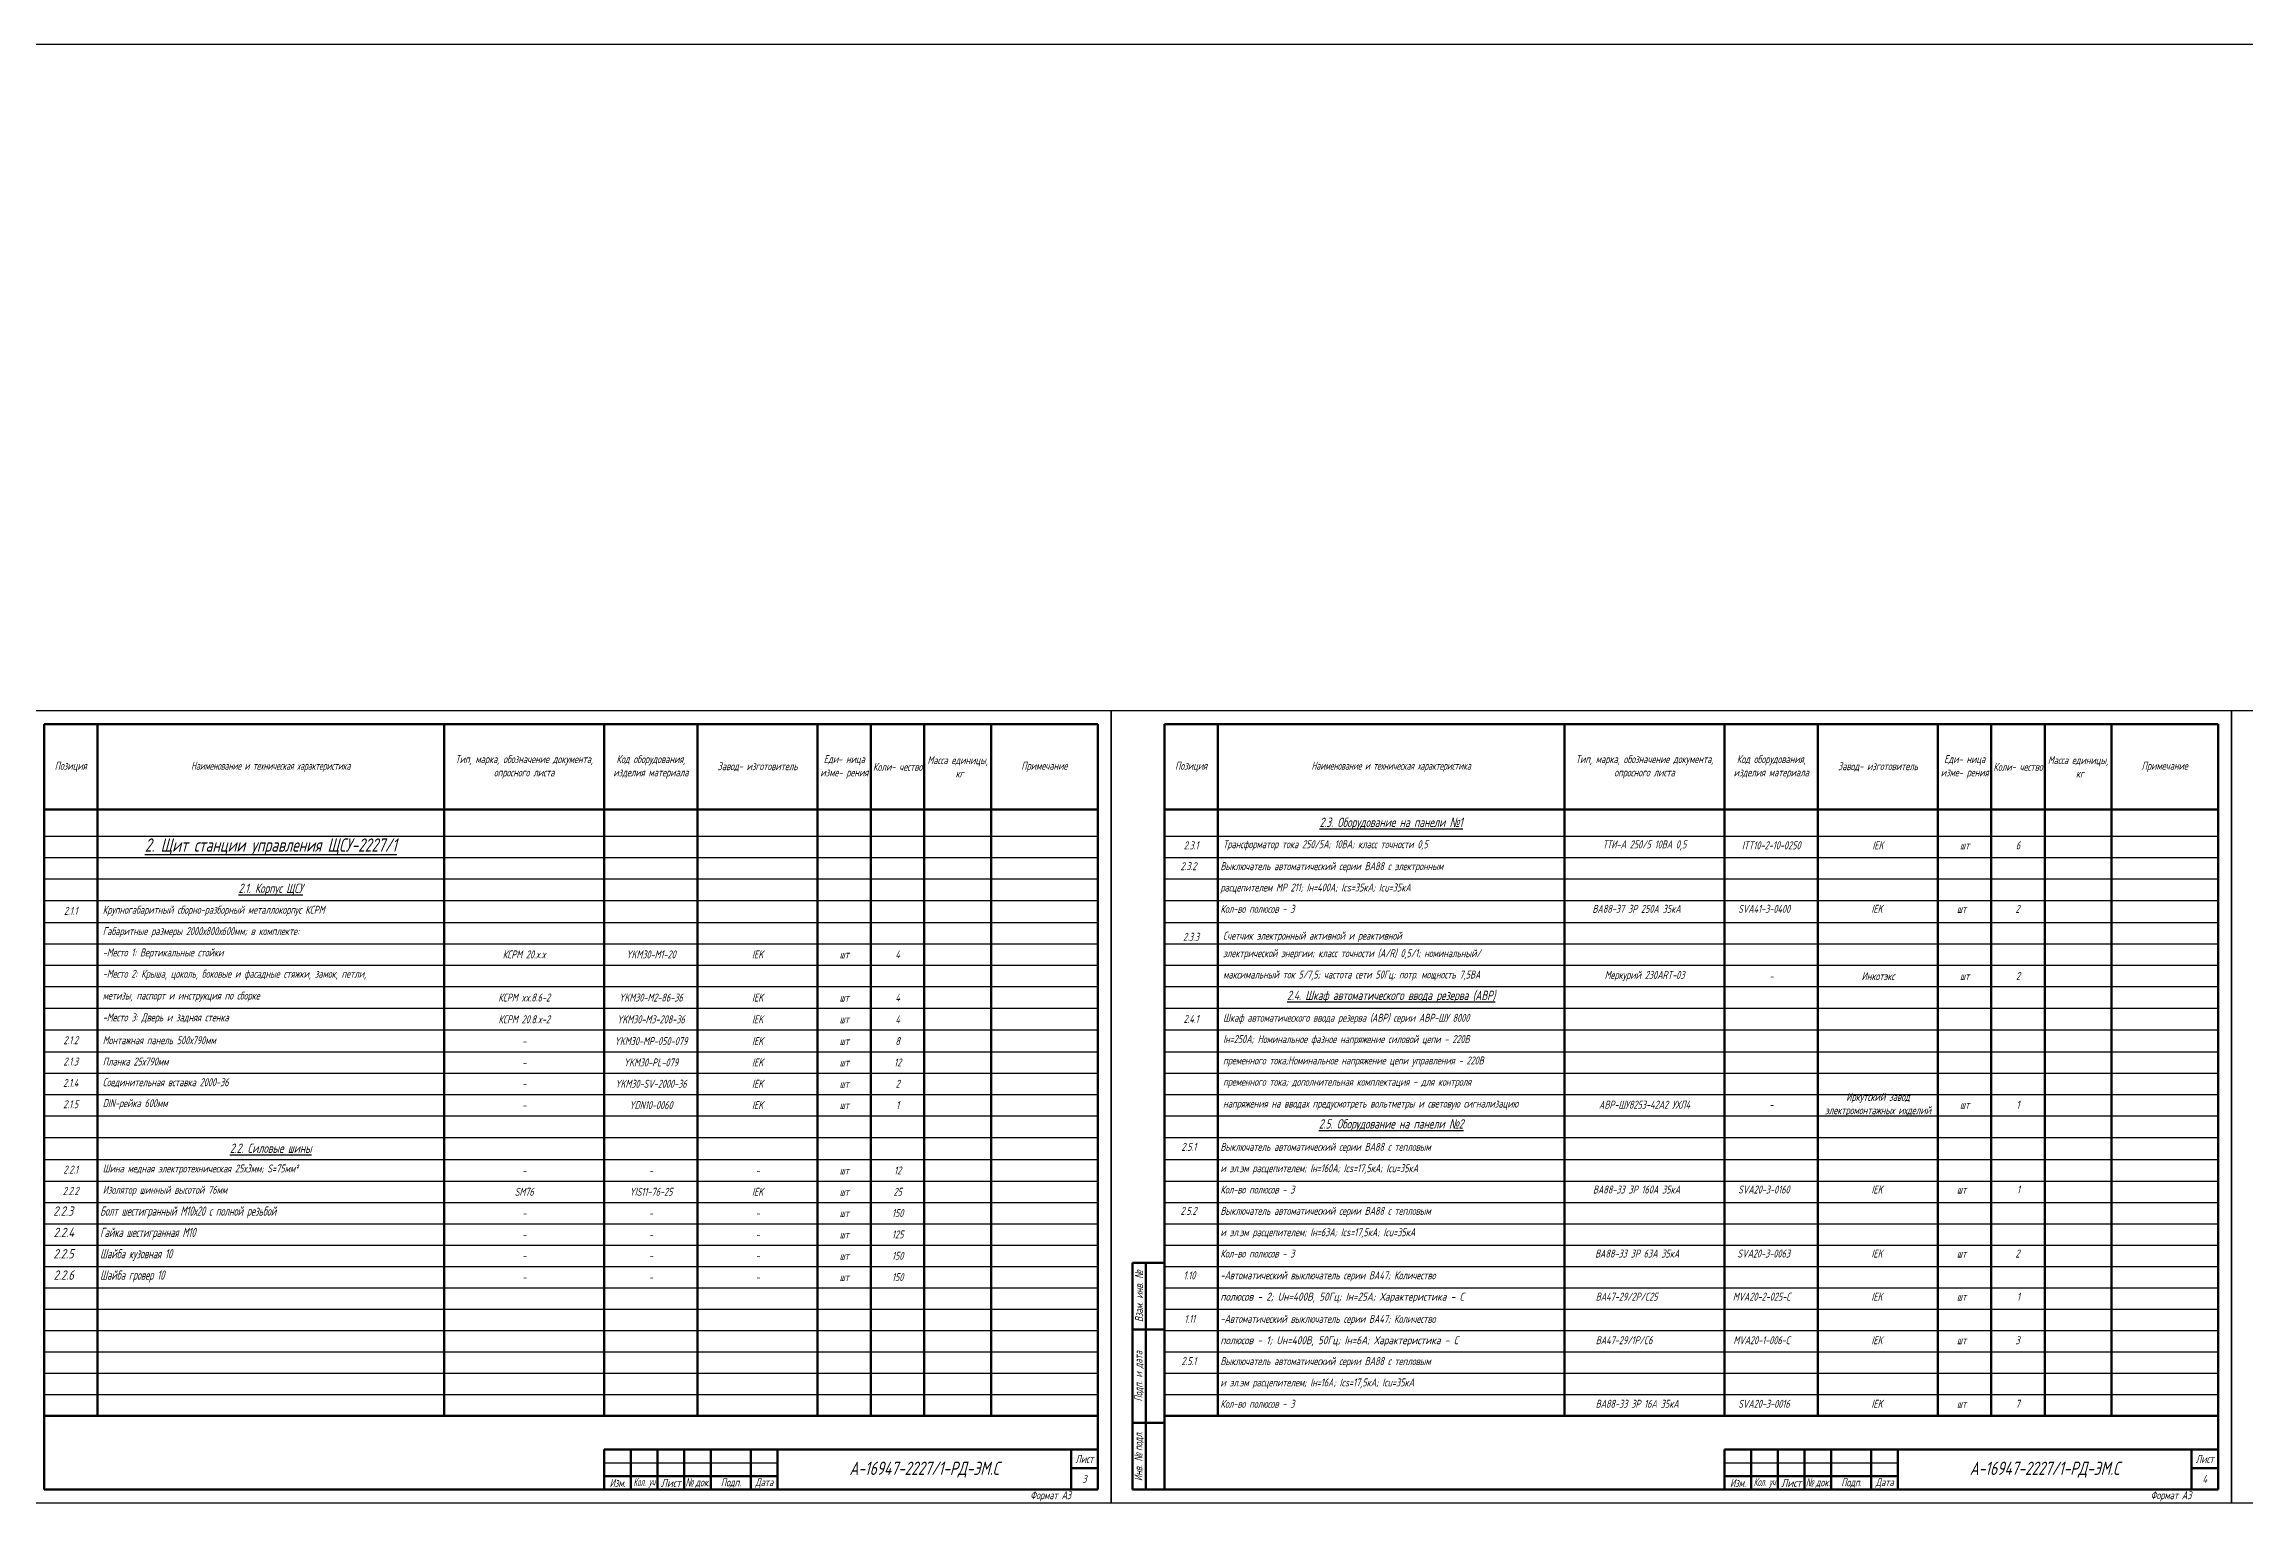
# Model space of a CAD drawing. Header units: millimetres. Extents: x 6735 to 13224, y -12144 to -9633.
# Drawn here: x 7595 to 8420, y -10774 to -10227 of the extents above; entities that cross this region are included whole.
import ezdxf

# ---------------------------------------------------------------- set-up
doc = ezdxf.new("R2010")
doc.units = ezdxf.units.MM
for name, color, linetype, lineweight in [('Рамка толстая', 7, 'Continuous', 60), ('Рамка тонкая', 5, 'Continuous', 25), ('Спецификация', 9, 'Continuous', 25), ('Текст', 2, 'Continuous', 25), ('Штампы', 252, 'Continuous', 25)]:
    doc.layers.add(name, color=color, linetype=linetype, lineweight=lineweight)
doc.styles.add('gost shx', font='gost.shx', dxfattribs={"oblique": 15})
doc.styles.add('Simplex', font='simplex.shx', dxfattribs={"width": 0.7, "oblique": 15})

# ---------------------------------------------------------------- blocks, each defined once
blk = doc.blocks.new('A$C191D409F')
at = {"layer": 'Рамка тонкая'}
blk.add_line((0, 0), (1682, 0), dxfattribs=at)
blk = doc.blocks.new('A$C64336E77')
at = {"layer": 'Рамка толстая'}
for p, q in [((20, 5), (20, 292)), ((20, 292), (415, 292)), ((415, 292), (415, 5)), ((20, 5), (415, 5))]:
    blk.add_line(p, q, dxfattribs=at)
at = {"layer": 'Рамка тонкая'}
for p, q in [((0, 297), (0, 0)), ((420, 297), (0, 297)), ((420, 0), (420, 297)), ((0, 0), (420, 0))]:
    blk.add_line(p, q, dxfattribs=at)

msp = doc.modelspace()

# ---------------------------------------------------------------- linework, layer by layer
at = {"layer": 'Спецификация', "lineweight": 60}
for p, q in [((7595.10387, -10482.35746), (7990.10387, -10482.35746)), ((7595.10387, -10482.35746), (7595.10387, -10741.69079)), ((7615.10387, -10482.35746), (7615.10387, -10741.69079)), ((7745.10387, -10482.35746), (7745.10387, -10741.69079)), ((7805.10387, -10482.35746), (7805.10387, -10741.69079)), ((7840.10387, -10482.35746), (7840.10387, -10741.69079)), ((7885.10387, -10482.35746), (7885.10387, -10741.69079)), ((7905.10387, -10482.35746), (7905.10387, -10741.69079)), ((7925.10387, -10482.35746), (7925.10387, -10741.69079)), ((7950.10387, -10482.35746), (7950.10387, -10741.69079)), ((7990.10387, -10482.35746), (7990.10387, -10741.69079)), ((8015.10387, -10482.35746), (8410.10387, -10482.35746)), ((8015.10387, -10482.35746), (8015.10387, -10741.69079)), ((8035.10387, -10482.35746), (8035.10387, -10741.69079)), ((8165.10387, -10482.35746), (8165.10387, -10741.69079)), ((8225.10387, -10482.35746), (8225.10387, -10741.69079)), ((8260.10387, -10482.35746), (8260.10387, -10741.69079)), ((8305.10387, -10482.35746), (8305.10387, -10741.69079)), ((8325.10387, -10482.35746), (8325.10387, -10741.69079)), ((8345.10387, -10482.35746), (8345.10387, -10741.69079)), ((8370.10387, -10482.35746), (8370.10387, -10741.69079)), ((8410.10387, -10482.35746), (8410.10387, -10741.69079)), ((7595.10387, -10514.35746), (7990.10387, -10514.35746)), ((8015.10387, -10514.35746), (8410.10387, -10514.35746)), ((7595.10387, -10741.69079), (7990.10387, -10741.69079)), ((8015.10387, -10741.69079), (8410.10387, -10741.69079))]:
    msp.add_line(p, q, dxfattribs=at)
at = {"layer": 'Спецификация', "color": 5}
for p, q in [((7595.10387, -10524.35746), (7990.10387, -10524.35746)), ((8015.10387, -10524.35746), (8410.10387, -10524.35746)), ((7595.10387, -10532.35746), (7990.10387, -10532.35746)), ((8015.10387, -10532.35746), (8410.10387, -10532.35746)), ((7595.10387, -10540.35746), (7990.10387, -10540.35746)), ((8015.10387, -10540.35746), (8410.10387, -10540.35746)), ((7595.10387, -10548.52413), (7990.10387, -10548.52413)), ((8015.10387, -10548.52413), (8410.10387, -10548.52413)), ((7595.10387, -10556.69079), (7990.10387, -10556.69079)), ((8015.10387, -10556.69079), (8410.10387, -10556.69079)), ((7595.10387, -10564.69079), (7990.10387, -10564.69079)), ((8015.10387, -10564.69079), (8410.10387, -10564.69079)), ((7595.10387, -10572.69079), (7990.10387, -10572.69079)), ((8015.10387, -10572.69079), (8410.10387, -10572.69079)), ((7595.10387, -10580.69079), (7990.10387, -10580.69079)), ((8015.10387, -10580.69079), (8410.10387, -10580.69079)), ((7595.10387, -10588.85746), (7990.10387, -10588.85746)), ((8015.10387, -10588.85746), (8410.10387, -10588.85746)), ((7595.10387, -10597.02413), (7990.10387, -10597.02413)), ((8015.10387, -10597.02413), (8410.10387, -10597.02413)), ((7595.10387, -10605.19079), (7990.10387, -10605.19079)), ((8015.10387, -10605.19079), (8410.10387, -10605.19079)), ((7595.10387, -10613.19079), (7990.10387, -10613.19079)), ((8015.10387, -10613.19079), (8410.10387, -10613.19079)), ((7595.10387, -10621.19079), (7990.10387, -10621.19079)), ((8015.10387, -10621.19079), (8410.10387, -10621.19079)), ((7595.10387, -10629.19079), (7990.10387, -10629.19079)), ((8015.10387, -10629.19079), (8410.10387, -10629.19079)), ((7595.10387, -10637.35746), (7990.10387, -10637.35746)), ((8015.10387, -10637.35746), (8410.10387, -10637.35746)), ((7595.10387, -10645.52413), (7990.10387, -10645.52413)), ((8015.10387, -10645.52413), (8410.10387, -10645.52413)), ((7595.10387, -10653.69079), (7990.10387, -10653.69079)), ((8015.10387, -10653.69079), (8410.10387, -10653.69079)), ((7595.10387, -10661.69079), (7990.10387, -10661.69079)), ((8015.10387, -10661.69079), (8410.10387, -10661.69079)), ((7595.10387, -10669.69079), (7990.10387, -10669.69079)), ((8015.10387, -10669.69079), (8410.10387, -10669.69079)), ((7595.10387, -10677.69079), (7990.10387, -10677.69079)), ((8015.10387, -10677.69079), (8410.10387, -10677.69079)), ((7595.10387, -10685.69079), (7990.10387, -10685.69079)), ((8015.10387, -10685.69079), (8410.10387, -10685.69079)), ((7595.10387, -10693.69079), (7990.10387, -10693.69079)), ((8015.10387, -10693.69079), (8410.10387, -10693.69079)), ((7595.10387, -10701.69079), (7990.10387, -10701.69079)), ((8015.10387, -10701.69079), (8410.10387, -10701.69079)), ((7595.10387, -10709.69079), (7990.10387, -10709.69079)), ((7595.10387, -10717.69079), (7990.10387, -10717.69079)), ((8015.10387, -10709.69079), (8410.10387, -10709.69079)), ((8015.10387, -10717.69079), (8410.10387, -10717.69079)), ((7595.10387, -10725.69079), (7990.10387, -10725.69079)), ((8015.10387, -10725.69079), (8410.10387, -10725.69079)), ((7595.10387, -10733.69079), (7990.10387, -10733.69079)), ((8015.10387, -10733.69079), (8410.10387, -10733.69079))]:
    msp.add_line(p, q, dxfattribs=at)
at = {"layer": 'Штампы', "lineweight": 60}
for p, q in [((8003.10387, -10769.35746), (8003.10387, -10684.35746)), ((8003.10387, -10684.35746), (8015.10387, -10684.35746)), ((8008.10387, -10769.35746), (8008.10387, -10684.35746)), ((8015.10387, -10769.35746), (8015.10387, -10684.35746)), ((8003.10387, -10709.35746), (8015.10387, -10709.35746)), ((8003.10387, -10744.35746), (8015.10387, -10744.35746)), ((7805.10387, -10754.35746), (7990.10387, -10754.35746)), ((7805.10387, -10754.35746), (7805.10387, -10769.35746)), ((7815.10387, -10754.35746), (7815.10387, -10769.35746)), ((7825.10387, -10754.35746), (7825.10387, -10769.35746)), ((7835.10387, -10754.35746), (7835.10387, -10769.35746)), ((7845.10387, -10754.35746), (7845.10387, -10769.35746)), ((7860.10387, -10754.35746), (7860.10387, -10769.35746)), ((7870.10387, -10754.35746), (7870.10387, -10769.35746)), ((7980.10387, -10754.35746), (7980.10387, -10769.35746)), ((7990.10387, -10754.35746), (7990.10387, -10769.35746)), ((8225.10387, -10754.35746), (8410.10387, -10754.35746)), ((8225.10387, -10754.35746), (8225.10387, -10769.35746)), ((8235.10387, -10754.35746), (8235.10387, -10769.35746)), ((8245.10387, -10754.35746), (8245.10387, -10769.35746)), ((8255.10387, -10754.35746), (8255.10387, -10769.35746)), ((8265.10387, -10754.35746), (8265.10387, -10769.35746)), ((8280.10387, -10754.35746), (8280.10387, -10769.35746)), ((8290.10387, -10754.35746), (8290.10387, -10769.35746)), ((8400.10387, -10754.35746), (8400.10387, -10769.35746)), ((8410.10387, -10754.35746), (8410.10387, -10769.35746)), ((7805.10387, -10764.35746), (7870.10387, -10764.35746)), ((7980.10387, -10761.35746), (7990.10387, -10761.35746)), ((8225.10387, -10764.35746), (8290.10387, -10764.35746)), ((8400.10387, -10761.35746), (8410.10387, -10761.35746)), ((7805.10387, -10769.35746), (7990.10387, -10769.35746)), ((8003.10387, -10769.35746), (8015.10387, -10769.35746)), ((8225.10387, -10769.35746), (8410.10387, -10769.35746))]:
    msp.add_line(p, q, dxfattribs=at)
at = {"layer": 'Штампы', "color": 5, "lineweight": 25}
for p, q in [((7805.10387, -10759.35746), (7870.10387, -10759.35746)), ((8225.10387, -10759.35746), (8290.10387, -10759.35746))]:
    msp.add_line(p, q, dxfattribs=at)
at = {"layer": 'Штампы', "color": 8, "lineweight": 0}
for p, q in [((7805.10387, -10774.35746), (7990.10387, -10774.35746)), ((8225.10387, -10774.35746), (8410.10387, -10774.35746))]:
    msp.add_line(p, q, dxfattribs=at)

# ---------------------------------------------------------------- block references
for name, p in [('A$C191D409F', (7575.10387, -10227.35746)), ('A$C64336E77', (7575.10389, -10774.35745)), ('A$C64336E77', (7995.10389, -10774.35745)), ('A$C64336E77', (8415.10389, -10774.35745))]:
    msp.add_blockref(name, p)

# ---------------------------------------------------------------- texts
at = {"layer": 'Спецификация', "color": 2, "style": 'Simplex'}
for s, insert, char_height, width, attachment_point in [('{\\C2;Тип, марка, обозначение документа, опросного листа}', (7775.10387, -10498.35746), 3, 60, 5), ('{\\C2;Код оборудования, изделия материала}', (7822.60387, -10498.35746), 3, 35, 5), ('{\\C2;Еди- ница изме- рения}', (7895.10387, -10498.35746), 3, 20, 5), ('{\\C2;Масса единицы,  кг}', (7937.60387, -10498.35746), 3, 25, 5), ('{\\C2;Тип, марка, обозначение документа, опросного листа}', (8195.10387, -10498.35746), 3, 60, 5), ('{\\C2;Код оборудования, изделия материала}', (8242.60387, -10498.35746), 3, 35, 5), ('{\\C2;Еди- ница изме- рения}', (8315.10387, -10498.35746), 3, 20, 5), ('{\\C2;Масса единицы,  кг}', (8357.60387, -10498.35746), 3, 25, 5), ('{\\C2;Позиция}', (7605.10387, -10498.35746), 3, 20, 5), ('{\\Fgost|c204;\\Q15;\\C2;Наименование и техническая характеристика}', (7680.10387, -10498.35746), 3, 130, 5), ('{\\C2;Завод- изготовитель}', (7862.60387, -10498.35746), 3, 45, 5), ('{\\C2;Коли- чество}', (7915.10387, -10498.35746), 3, 20, 5), ('{\\C2;Примечание}', (7970.10387, -10498.35746), 3, 40, 5), ('{\\C2;Позиция}', (8025.10387, -10498.35746), 3, 20, 5), ('{\\Fgost|c204;\\Q15;\\C2;Наименование и техническая характеристика}', (8100.10387, -10498.35746), 3, 130, 5), ('{\\C2;Завод- изготовитель}', (8282.60387, -10498.35746), 3, 45, 5), ('{\\C2;Коли- чество}', (8335.10387, -10498.35746), 3, 20, 5), ('{\\C2;Примечание}', (8390.10387, -10498.35746), 3, 40, 5), ('{\\L2.3. Оборудование на панели \\fArial|b0|i0|c204|p34;№\\Fsimplex|c204;1}', (8100.10387, -10519.62366), 3.5, 126, 5), ('{\\L2. Щит станции управления ЩСУ-2227/1}', (7680.10387, -10528.35746), 5, 126, 5), ('2.3.1', (8025.10387, -10527.79032), 3, 20, 5), ('Трансформатор тока 250/5А; 10ВА; класс точности 0,5', (8037.10387, -10527.79032), 3, 126, 4), ('ТТИ-А 250/5 10ВА 0,5', (8195.10387, -10527.79032), 3, 60, 5), ('{\\W0.6;ITT10-2-10-0250}', (8242.60387, -10527.79032), 3, 35, 5), ('IEK', (8282.60387, -10527.79032), 3, 45, 5), ('шт', (8315.10387, -10527.79032), 3, 20, 5), ('6', (8335.10387, -10527.79032), 3, 20, 5), ('{\\L2.1. Корпус ЩСУ}', (7680.10387, -10544.35746), 3.5, 126, 5), ('2.1.1', (7605.10387, -10552.35746), 3, 20, 5), ('Крупногабаритный сборно-разборный металлокорпус КСРМ', (7617.10387, -10552.35746), 3, 126, 4), ('Габаритные размеры 2000х800х600мм; в комплекте:', (7617.10387, -10560.35746), 3, 126, 4), ('2.3.3', (8025.10387, -10562.06966), 3, 20, 5), ('Счетчик электронный активной и реактивной ', (8037.10387, -10562.06966), 3, 126, 4), ('-Место 1: Вертикальные стойки ', (7617.10387, -10568.35746), 3, 126, 4), ('КСРМ 20.x.x', (7775.10387, -10568.69079), 3, 60, 5), ('YKM30-M1-20', (7822.60387, -10568.69079), 3, 35, 5), ('IEK', (7862.60387, -10568.69079), 3, 45, 5), ('шт', (7895.10387, -10568.69079), 3, 20, 5), ('4', (7915.10387, -10568.69079), 3, 20, 5), ('электрической энергии; класс точности (A/R) 0,5/1; номинальный/ ', (8037.10387, -10568.6368), 3, 126, 4), ('-Место 2: Крыша, цоколь, боковые и фасадные стяжки, замок, петли,', (7617.10387, -10576.35746), 3, 126, 4), ('максимальный ток 5/7,5; частота сети 50Гц; потр. мощность 7,5ВА', (8037.10387, -10576.6368), 3, 126, 4), ('Меркурий 230ART-03', (8195.10387, -10576.80347), 3, 60, 5), ('-', (8242.60387, -10576.80347), 3, 35, 5), ('Инкотэкс', (8282.60387, -10576.80347), 3, 45, 5), ('шт', (8315.10387, -10576.80347), 3, 20, 5), ('2', (8335.10387, -10576.80347), 3, 20, 5), ('метизы, паспорт и инструкция по сборке', (7617.10387, -10584.52413), 3, 126, 4), ('КСРМ xx.8.6-2', (7775.10387, -10584.85746), 3, 60, 5), ('YKM30-M2-86-36', (7822.60387, -10584.85746), 3, 35, 5), ('IEK', (7862.60387, -10584.85746), 3, 45, 5), ('шт', (7895.10387, -10584.85746), 3, 20, 5), ('4', (7915.10387, -10584.85746), 3, 20, 5), ('{\\L2.4. Шкаф автоматического ввода резерва (АВР)}', (8100.10387, -10584.52413), 3.5, 126, 5), ('-Место 3: Дверь и задняя стенка', (7617.10387, -10592.69079), 3, 126, 4), ('КСРМ 20.8.x-2', (7775.10387, -10593.02413), 3, 60, 5), ('YKM30-M3-208-36', (7822.60387, -10593.02413), 3, 35, 5), ('IEK', (7862.60387, -10593.02413), 3, 45, 5), ('шт', (7895.10387, -10593.02413), 3, 20, 5), ('4', (7915.10387, -10593.02413), 3, 20, 5), ('2.4.1', (8025.10387, -10592.85746), 3, 20, 5), ('Шкаф автоматического ввода резерва (АВР) серии АВР-ШУ 8000', (8037.10387, -10592.85746), 3, 126, 4), ('2.1.2', (7605.10387, -10600.85746), 3, 20, 5), ('Монтажная панель 500х790мм', (7617.10387, -10600.85746), 3, 126, 4), ('-', (7775.10387, -10601.19079), 3, 60, 5), ('{\\W0.6;YKM30-MP-050-079}', (7822.60387, -10601.19079), 3, 35, 5), ('IEK', (7862.60387, -10601.19079), 3, 45, 5), ('шт', (7895.10387, -10601.19079), 3, 20, 5), ('8', (7915.10387, -10601.19079), 3, 20, 5), ('Iн=250А; Номинальное фазное напряжение силовой цепи - 220В', (8037.10387, -10600.85746), 3, 126, 4), ('2.1.3', (7605.10387, -10608.85746), 3, 20, 5), ('Планка 25х790мм', (7617.10387, -10608.85746), 3, 126, 4), ('-', (7775.10387, -10609.19079), 3, 60, 5), ('YKM30-PL-079', (7822.60387, -10609.19079), 3, 35, 5), ('IEK', (7862.60387, -10609.19079), 3, 45, 5), ('шт', (7895.10387, -10609.19079), 3, 20, 5), ('12', (7915.10387, -10609.19079), 3, 20, 5), ('пременного тока;Номинальное напряжение цепи управления - 220В ', (8037.10387, -10608.85746), 3, 126, 4), ('2.1.4', (7605.10387, -10616.85746), 3, 20, 5), ('Соединительная вставка 2000-36', (7617.10387, -10616.85746), 3, 126, 4), ('-', (7775.10387, -10617.19079), 3, 60, 5), ('YKM30-SV-2000-36', (7822.60387, -10617.19079), 3, 35, 5), ('IEK', (7862.60387, -10617.19079), 3, 45, 5), ('шт', (7895.10387, -10617.19079), 3, 20, 5), ('2', (7915.10387, -10617.19079), 3, 20, 5), ('пременного тока; дополнительная комплектация - для контроля', (8037.10387, -10616.85746), 3, 126, 4), ('2.1.5', (7605.10387, -10624.85746), 3, 20, 5), ('DIN-рейка 600мм', (7617.10387, -10624.85746), 3, 126, 4), ('-', (7775.10387, -10625.19079), 3, 60, 5), ('YDN10-0060', (7822.60387, -10625.19079), 3, 35, 5), ('IEK', (7862.60387, -10625.19079), 3, 45, 5), ('шт', (7895.10387, -10625.19079), 3, 20, 5), ('1', (7915.10387, -10625.19079), 3, 20, 5), ('{\\W0.6;напряжения на вводах предусмотреть вольтметры и световую сигнализацию}', (8037.10387, -10625.02413), 3, 126, 4), ('АВР-ШУ8253-42А2 УХЛ4', (8195.10387, -10625.02413), 3, 60, 5), ('-', (8242.60387, -10625.02413), 3, 35, 5), ('{\\W0.6;Иркутский завод электромонтажных ихделий}', (8282.60387, -10625.02413), 3, 45, 5), ('шт', (8315.10387, -10625.02413), 3, 20, 5), ('1', (8335.10387, -10625.02413), 3, 20, 5), ('{\\L2.5. Оборудование на панели \\fArial|b0|i0|c204|p34;№\\Fsimplex|c204;2}', (8100.10387, -10632.69079), 3.5, 126, 5), ('{\\L2.2. Силовые шины}', (7680.10387, -10641.35746), 3.5, 126, 5), ('2.2.1', (7605.10387, -10649.35746), 3, 20, 5), ('Шина медная электротехническая 25х3мм; S=75мм²', (7617.10387, -10649.35746), 3, 126, 4), ('-', (7775.10387, -10649.69079), 3, 60, 5), ('-', (7822.60387, -10649.69079), 3, 35, 5), ('-', (7862.60387, -10649.69079), 3, 45, 5), ('шт', (7895.10387, -10649.69079), 3, 20, 5), ('12', (7915.10387, -10649.69079), 3, 20, 5), ('2.2.2', (7605.10387, -10657.35746), 3, 20, 5), ('Изолятор шинный высотой 76мм', (7617.10387, -10657.35746), 3, 126, 4), ('SM76', (7775.10387, -10657.69079), 3, 60, 5), ('YIS11-76-25', (7822.60387, -10657.69079), 3, 35, 5), ('IEK', (7862.60387, -10657.69079), 3, 45, 5), ('шт', (7895.10387, -10657.69079), 3, 20, 5), ('25', (7915.10387, -10657.69079), 3, 20, 5), ('-', (7775.10387, -10665.69079), 3, 60, 5), ('-', (7822.60387, -10665.69079), 3, 35, 5), ('-', (7862.60387, -10665.69079), 3, 45, 5), ('шт', (7895.10387, -10665.69079), 3, 20, 5), ('150', (7915.10387, -10665.69079), 3, 20, 5), ('-', (7775.10387, -10673.69079), 3, 60, 5), ('-', (7822.60387, -10673.69079), 3, 35, 5), ('-', (7862.60387, -10673.69079), 3, 45, 5), ('шт', (7895.10387, -10673.69079), 3, 20, 5), ('125', (7915.10387, -10673.69079), 3, 20, 5), ('-', (7775.10387, -10681.69079), 3, 60, 5), ('-', (7822.60387, -10681.69079), 3, 35, 5), ('-', (7862.60387, -10681.69079), 3, 45, 5), ('шт', (7895.10387, -10681.69079), 3, 20, 5), ('150', (7915.10387, -10681.69079), 3, 20, 5), ('-', (7775.10387, -10689.69079), 3, 60, 5), ('-', (7822.60387, -10689.69079), 3, 35, 5), ('-', (7862.60387, -10689.69079), 3, 45, 5), ('шт', (7895.10387, -10689.69079), 3, 20, 5), ('150', (7915.10387, -10689.69079), 3, 20, 5)]:
    msp.add_mtext(s, dxfattribs=dict(at, insert=insert, char_height=char_height, width=width, attachment_point=attachment_point))
at = {"layer": 'Текст', "attachment_point": 1}
for s, width, heights, insert, char_height, style in [('\\pi6.02463;2.3.2', 20, [0], (8015.10387, -10534.10158), 3, 'Simplex'), ('Выключатель автоматический серии ВА88 с электронным', 129, [0], (8036.10387, -10534.10158), 3, 'Simplex'), ('расцепителем МР 211; Iн=400А; Ics=35кА; Icu=35кА', 129, [0], (8036.10387, -10542.10158), 3, 'Simplex'), ('{\\W0.7;Кол-во полюсов - 3}', 129, [0], (8036.10387, -10550.10158), 3, 'Simplex'), ('\\pi10.45;ВА88-37 3Р 250А 35кА', 60, [0], (8165.10387, -10550.10158), 3, 'Simplex'), ('\\pi5.08205;SVA41-3-0400', 35, [0], (8225.10387, -10550.10158), 3, 'Simplex'), ('\\pi20.04808;IEK', 45, [0], (8260.10387, -10550.10158), 3, 'Simplex'), ('\\pi7.0965;шт', 20, [0], (8305.10387, -10550.10158), 3, 'Simplex'), ('\\pi9.02463;2', 20, [0], (8325.10387, -10550.10158), 3, 'Simplex'), ('\\pi6.34808;2.5.1', 20, [0], (8015.10387, -10639.33539), 3, 'Simplex'), ('Выключатель автоматический серии ВА88 с тепловым', 129, [0], (8036.10387, -10639.33539), 3, 'Simplex'), ('и эл.эм расцепителем; Iн=160А; Ics=17,5кА; Icu=35кА', 129, [0], (8036.10387, -10647.33539), 3, 'Simplex'), ('Кол-во полюсов - 3', 129, [0], (8036.10387, -10655.33539), 3, 'Simplex'), ('\\pi10.65;ВА88-33 3Р 160А 35кА', 60, [0], (8165.10387, -10655.33539), 3, 'Simplex'), ('\\pi5.08205;SVA20-3-0160', 35, [0], (8225.10387, -10655.33539), 3, 'Simplex'), ('\\pi20.04808;IEK', 45, [0], (8260.10387, -10655.33539), 3, 'Simplex'), ('\\pi7.0965;шт', 20, [0], (8305.10387, -10655.33539), 3, 'Simplex'), ('\\pi9.59808;1', 20, [0], (8325.10387, -10655.33539), 3, 'Simplex'), ('\\pi3.44776;2.2.3', 20, [0], (7595.10387, -10663.16872), 3.5, 'gost shx'), ('{\\W0.7;Болт шестигранный М10х20 с полной резьбой}', 129, [0], (7616.10387, -10663.16872), 3.5, 'gost shx'), ('\\pi6.02463;2.5.2', 20, [0], (8015.10387, -10663.33539), 3, 'Simplex'), ('Выключатель автоматический серии ВА88 с тепловым', 129, [0], (8036.10387, -10663.33539), 3, 'Simplex'), ('\\pi3.5937;2.2.4', 20, [0], (7595.10387, -10671.16872), 3.5, 'gost shx'), ('{\\W0.7;Гайка шестигранная М10}', 129, [0], (7616.10387, -10671.16872), 3.5, 'gost shx'), ('и эл.эм расцепителем; Iн=63А; Ics=17,5кА; Icu=35кА', 129, [0], (8036.10387, -10671.33539), 3, 'Simplex'), ('\\pi3.53109;2.2.5', 20, [0], (7595.10387, -10679.16872), 3.5, 'gost shx'), ('{\\W0.7;Шайба кузовная 10}', 129, [0], (7616.10387, -10679.16872), 3.5, 'gost shx'), ('Кол-во полюсов - 3', 129, [0], (8036.10387, -10679.33539), 3, 'Simplex'), ('\\pi11.45;ВА88-33 3Р 63А 35кА', 60, [0], (8165.10387, -10679.33539), 3, 'Simplex'), ('\\pi4.80549;SVA20-3-0063', 35, [0], (8225.10387, -10679.33539), 3, 'Simplex'), ('\\pi20.04808;IEK', 45, [0], (8260.10387, -10679.33539), 3, 'Simplex'), ('\\pi7.0965;шт', 20, [0], (8305.10387, -10679.33539), 3, 'Simplex'), ('\\pi9.02463;2', 20, [0], (8325.10387, -10679.33539), 3, 'Simplex'), ('\\pi3.59808;2.2.6', 20, [0], (7595.10387, -10687.16872), 3.5, 'gost shx'), ('{\\W0.7;Шайба гровер 10}', 129, [4.375], (7616.10387, -10687.16872), 3.5, 'gost shx'), ('\\pi7.17463;1.10', 20, [0], (8015.10387, -10687.50205), 3, 'Simplex'), ('-Автоматический выключатель серии ВА47; Количество', 129, [0], (8036.10387, -10687.50205), 3, 'Simplex'), ('{\\W0.8;полюсов - 2; Uн=400В, 50Гц; Iн=25А; Характеристика - C}', 129, [4.39934], (8036.10387, -10695.50205), 3, 'Simplex'), ('\\pi11.6973;ВА47-29/2Р/C25', 60, [0], (8165.10387, -10695.50205), 3, 'Simplex'), ('\\pi3.09377;MVA20-2-025-С', 35, [0], (8225.10387, -10695.50205), 3, 'Simplex'), ('\\pi20.04808;IEK', 45, [0], (8260.10387, -10695.50205), 3, 'Simplex'), ('\\pi7.0965;шт', 20, [0], (8305.10387, -10695.50205), 3, 'Simplex'), ('\\pi9.59808;1', 20, [0], (8325.10387, -10695.50205), 3, 'Simplex'), ('\\pi7.49808;1.11', 20, [0], (8015.10387, -10703.83539), 3, 'Simplex'), ('-Автоматический выключатель серии ВА47; Количество', 129, [0], (8036.10387, -10703.83539), 3, 'Simplex'), ('{\\W0.8;полюсов - 1; Uн=400В, 50Гц; Iн=6А; Характеристика - C}', 129, [4.39934], (8036.10387, -10711.83539), 3, 'Simplex'), ('\\pi11.6973;ВА47-29/1Р/C6', 60, [0], (8165.10387, -10711.83539), 3, 'Simplex'), ('\\pi3.29377;MVA20-1-006-С', 35, [0], (8225.10387, -10711.83539), 3, 'Simplex'), ('\\pi20.04808;IEK', 45, [0], (8260.10387, -10711.83539), 3, 'Simplex'), ('\\pi7.0965;шт', 20, [0], (8305.10387, -10711.83539), 3, 'Simplex'), ('\\pi9.02463;3', 20, [0], (8325.10387, -10711.83539), 3, 'Simplex')]:
    msp.add_mtext_dynamic_manual_height_columns(s, width=width, gutter_width=12.5, heights=heights, dxfattribs=dict(at, insert=insert, char_height=char_height, style=style))
at = {"layer": 'Текст', "color": 1, "char_height": 3, "attachment_point": 1, "style": 'Simplex'}
for s, width, insert in [('\\pi6.34808;2.5.1', 20, (8015.10387, -10719.66872)), ('Выключатель автоматический серии ВА88 с тепловым', 129, (8036.10387, -10719.66872)), ('и эл.эм расцепителем; Iн=16А; Ics=17,5кА; Icu=35кА', 129, (8036.10387, -10727.66872)), ('Кол-во полюсов - 3', 129, (8036.10387, -10735.66872)), ('\\pi11.65;ВА88-33 3Р 16А 35кА', 60, (8165.10387, -10735.66872)), ('\\pi5.11291;SVA20-3-0016', 35, (8225.10387, -10735.66872)), ('\\pi20.04808;IEK', 45, (8260.10387, -10735.66872)), ('\\pi7.0965;шт', 20, (8305.10387, -10735.66872)), ('\\pi9.09808;7', 20, (8325.10387, -10735.66872))]:
    msp.add_mtext_dynamic_manual_height_columns(s, width=width, gutter_width=12.5, heights=[0], dxfattribs=dict(at, insert=insert))
at = {"layer": 'Штампы', "color": 2, "char_height": 3, "attachment_point": 5, "rotation": 90, "style": 'Simplex'}
for s, insert, width in [('Взам. инв. {\\fArial|b0|i0|c204|p34;№}', (8005.60387, -10696.85746), 25), ('Подп. и дата', (8005.60387, -10726.85746), 35), ('Инв. {\\fArial|b0|i0|c204|p34;№ }подл.', (8005.60387, -10756.85746), 25)]:
    msp.add_mtext(s, dxfattribs=dict(at, insert=insert, width=width))
at = {"layer": 'Штампы', "color": 2, "style": 'Simplex'}
for s, insert, char_height, width, attachment_point in [('А-16947-2227/1-РД-ЭМ.С', (7925.10387, -10761.85746), 5, 110, 5), ('{\\W0.7;Лист}', (7985.10387, -10757.85746), 3, 10, 5), ('А-16947-2227/1-РД-ЭМ.С', (8345.10387, -10761.85746), 5, 110, 5), ('{\\W0.7;Лист}', (8405.10387, -10757.85746), 3, 10, 5), ('Изм.', (7810.10387, -10766.85746), 3, 10, 5), ('{\\W0.5;Кол. уч}', (7820.10387, -10766.85746), 3, 10, 5), ('{\\W0.8;Лист}', (7830.10387, -10766.85746), 3, 10, 5), ('{\\fArial|b0|i0|c204|p34;\\W0.6;№ \\Fsimplex|c204;док.}', (7840.10387, -10766.85746), 3, 10, 5), ('Подп.', (7852.60387, -10766.85746), 3, 15, 5), ('{\\W0.7;Дата}', (7865.10387, -10766.85746), 3, 10, 5), ('3', (7985.10387, -10765.35746), 3, 10, 5), ('Изм.', (8230.10387, -10766.85746), 3, 10, 5), ('{\\W0.5;Кол. уч}', (8240.10387, -10766.85746), 3, 10, 5), ('{\\W0.8;Лист}', (8250.10387, -10766.85746), 3, 10, 5), ('{\\fArial|b0|i0|c204|p34;\\W0.6;№ \\Fsimplex|c204;док.}', (8260.10387, -10766.85746), 3, 10, 5), ('Подп.', (8272.60387, -10766.85746), 3, 15, 5), ('{\\W0.7;Дата}', (8285.10387, -10766.85746), 3, 10, 5), ('4', (8405.10387, -10765.35746), 3, 10, 5), ('Формат А3', (7980.10387, -10771.85746), 3, 165, 6), ('Формат А3', (8400.10387, -10771.85746), 3, 165, 6)]:
    msp.add_mtext(s, dxfattribs=dict(at, insert=insert, char_height=char_height, width=width, attachment_point=attachment_point))

doc.saveas('drawing.dxf')
